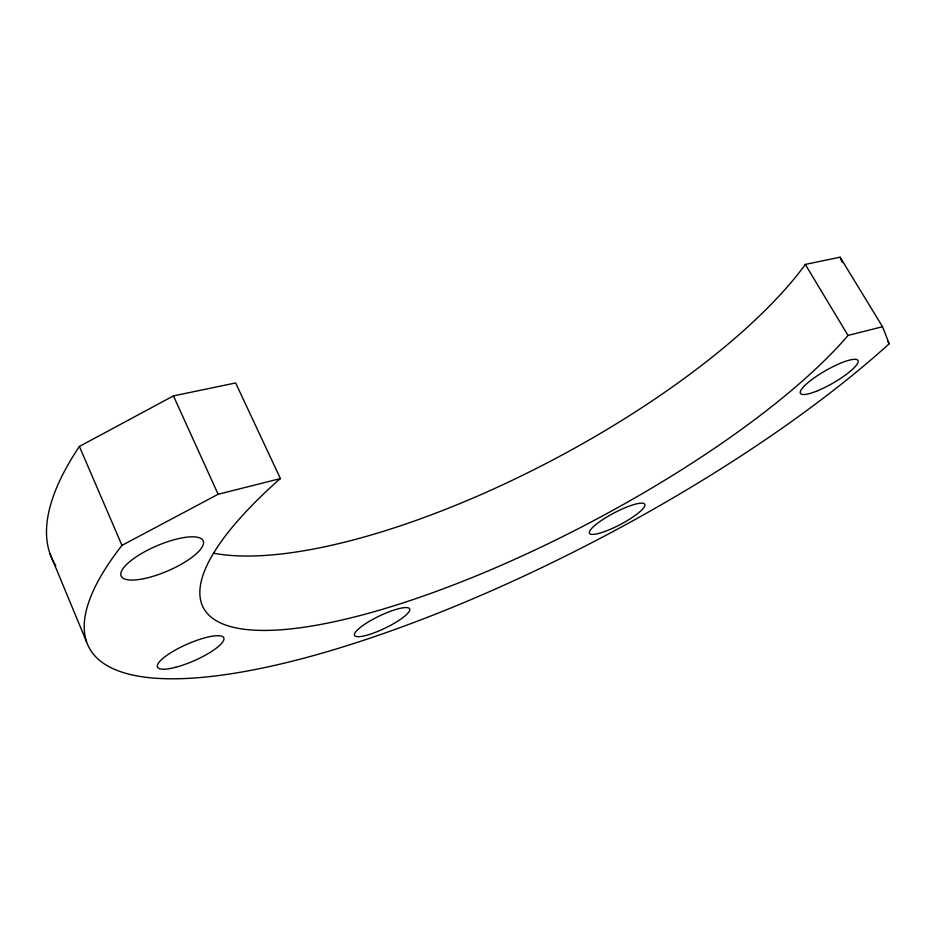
<?xml version="1.0" encoding="UTF-8"?>
<svg xmlns="http://www.w3.org/2000/svg" width="936" height="936" viewBox="0 0 936 936"><rect width="100%" height="100%" fill="white"/><g stroke="black" fill="none" stroke-linecap="round" stroke-linejoin="round"><path stroke-width="1.4" d="M882.519 326.722L848.016 335.427L846.706 337.042A382.45 104.902 -27.8 0 1 354.802 616.894A382.45 104.902 -27.8 0 1 277.582 480.975L280.414 478.577L235.638 382.953L173.441 395.893L79.408 446.437L121.961 545.372A507.207 141.886 -27.8 0 0 301.661 658.78A507.207 141.886 -27.8 0 0 889.2 343.758L882.519 326.722L840.095 257.189L805.288 264.432L804.094 266.175A376.015 124.078 -28 0 1 519.62 476.752A376.015 124.078 -28 0 1 213.396 553.153M121.961 545.372L218.123 494.278L280.414 478.577M887.702 341.289L889.2 343.758M805.288 264.432L848.016 335.427M173.441 395.893L218.123 494.278M840.095 257.189L842.365 262.513M50.053 553.89L86.545 641.827M55.844 565.742A498.326 167.591 -28.1 0 1 79.408 446.437M144.015 578.635A44.647 13.689 -23.2 0 0 203.451 541.675A44.647 13.689 -23.2 0 0 139.008 555.036A44.647 13.689 -23.2 0 0 144.015 578.635M175.629 667.309A36.223 8.974 -23.8 0 0 223.915 638.317A36.223 8.974 -23.8 0 0 172.329 651.795A36.223 8.974 -23.8 0 0 175.629 667.309M368.995 634.596A30.607 6.716 -25.7 0 0 409.792 609.383A30.607 6.716 -25.7 0 0 367.427 622.487A30.607 6.716 -25.7 0 0 368.995 634.596M604.867 531.472A31.192 6.575 -27.7 0 0 644.845 504.527A31.192 6.575 -27.7 0 0 601.649 520.311A31.192 6.575 -27.7 0 0 604.867 531.472M817.69 390.698A33.169 7.254 -29.8 0 0 857.973 360.465A33.169 7.254 -29.8 0 0 811.863 379.571A33.169 7.254 -29.8 0 0 817.69 390.698"/></g></svg>
